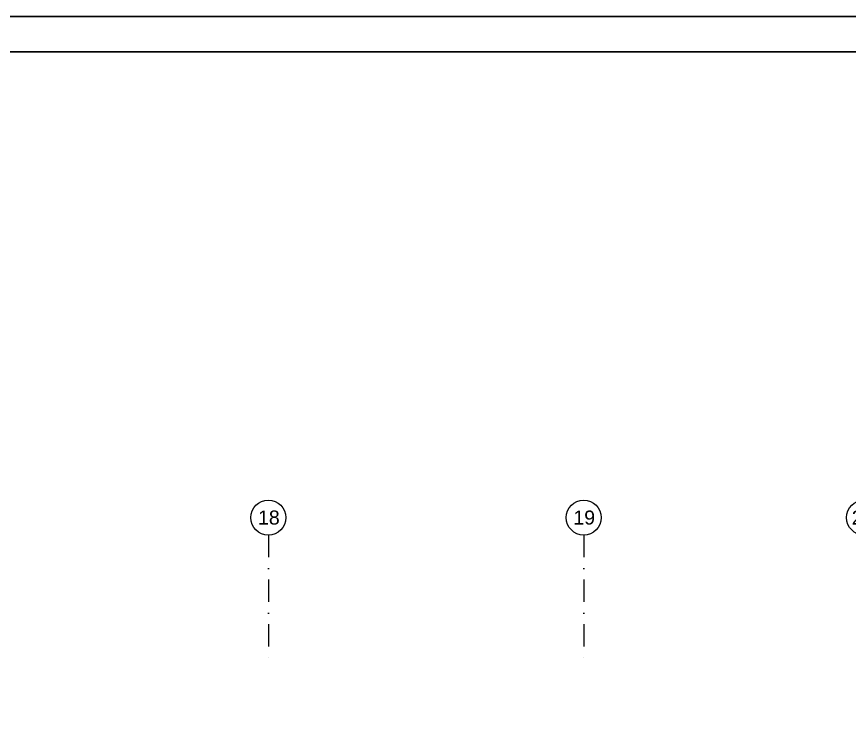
# Model space of a CAD drawing. Header units: centimetres. Extents: x 372964 to 529194, y 28783 to 59011.
# Drawn here: x 389181 to 391558, y 37013 to 39011 of the extents above; entities that cross this region are included whole.
import ezdxf
from ezdxf.enums import TextEntityAlignment as Align

# ---------------------------------------------------------------- set-up
doc = ezdxf.new("R2010")
doc.units = ezdxf.units.CM
doc.linetypes.add('DASHDOT', pattern=[25.4, 12.7, -6.35, 0, -6.35])
doc.layers.get('0').update_dxf_attribs({"lineweight": 9})
doc.layers.add('0-KRCN-MİMARİ-220526', color=8, linetype='Continuous', lineweight=9)
doc.layers.add('0-KRCN-Z-ANTET', color=71, linetype='Continuous', lineweight=30)
doc.layers.add('AS_OLC_AKS', color=8, linetype='Continuous')
doc.styles.add('_yazı-50', font='arial.ttf')

# ---------------------------------------------------------------- blocks, each defined once
blk = doc.blocks.new('axis baloon')
blk.add_circle((0, 0), 50)
at = {"style": '_yazı-50'}
blk.add_attdef('AXE', text='', height=40, dxfattribs=at).set_placement((0, 0), align=Align.MIDDLE_CENTER)
blk = doc.blocks.new('Aks_P')
at = {"layer": 'AS_OLC_AKS', "linetype": 'DASHDOT', "ltscale": 5}
for points in [[(11820, 750), (11820, 400)], [(12720, 750), (12720, 400)]]:
    blk.add_lwpolyline(points, dxfattribs=at)
at = {"layer": 'AS_OLC_AKS'}
ref = blk.add_blockref('axis baloon', (11820, 800), dxfattribs=at)
ref.add_attrib('AXE', '18', dxfattribs={"layer": '0', "height": 40, "style": '_yazı-50'}).set_placement((11821.3, 800), align=Align.MIDDLE_CENTER)
ref = blk.add_blockref('axis baloon', (12720, 800), dxfattribs=at)
ref.add_attrib('AXE', '19', dxfattribs={"layer": '0', "height": 40, "style": '_yazı-50'}).set_placement((12721.3, 800), align=Align.MIDDLE_CENTER)
ref = blk.add_blockref('axis baloon', (13520, 800), dxfattribs=at)
ref.add_attrib('AXE', "20'", dxfattribs={"layer": '0', "height": 40, "style": '_yazı-50'}).set_placement((13521.3, 800), align=Align.MIDDLE_CENTER)
blk = doc.blocks.new('OPK-03-1_RD')
at = {"layer": 'AS_OLC_AKS'}
blk.add_blockref('Aks_P', (-120, 0), dxfattribs=at)
blk = doc.blocks.new('G$CBC016F8E')
blk.add_blockref('OPK-03-1_RD', (-26364.3, -3851.5))

msp = doc.modelspace()

# ---------------------------------------------------------------- linework, layer by layer
at = {"layer": '0-KRCN-Z-ANTET'}
for points in [[(372964.066, 30011.261), (513637.225, 30011.261), (513637.225, 39011.261), (372964.066, 39011.261)], [(373064.066, 30111.261), (404564.066, 30111.261), (404564.066, 38911.261), (373064.066, 38911.261)]]:
    msp.add_lwpolyline(points, close=True, dxfattribs=at)

# ---------------------------------------------------------------- next in the draw order: block references
at = {"layer": '0-KRCN-MİMARİ-220526'}
msp.add_blockref('G$CBC016F8E', (404564.066, 40634.016), dxfattribs=at)

doc.saveas('drawing.dxf')
